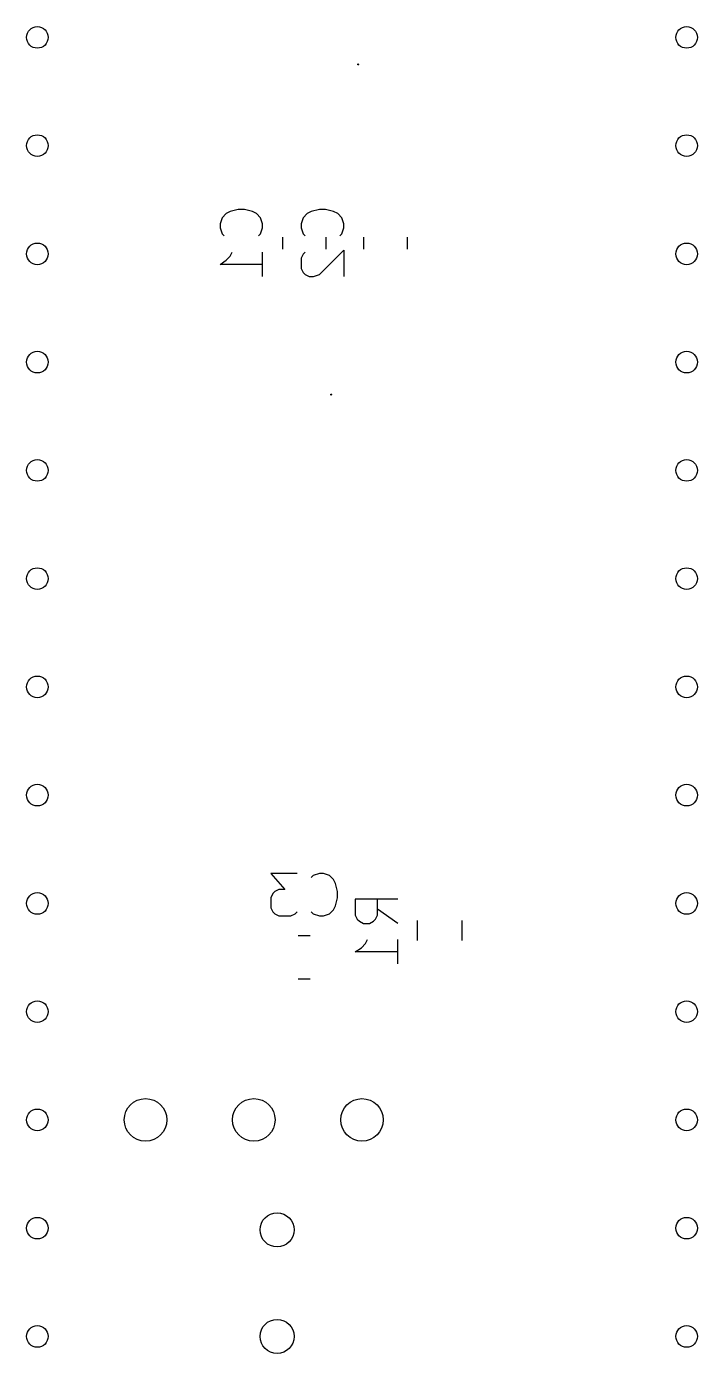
# Model space of a CAD drawing. Extents: x 1.1 to 16.9, y -32.1 to -1.
import ezdxf

# ---------------------------------------------------------------- set-up
doc = ezdxf.new("R2010")
doc.units = 0
doc.layers.add('BLACK', color=7, linetype='CONTINUOUS')
doc.layers.add('LORANGE', color=41, linetype='CONTINUOUS')

msp = doc.modelspace()

# ---------------------------------------------------------------- linework, layer by layer
at = {"layer": 'BLACK'}
for centre, radius in [((1.3575, -1.27), 0.254), ((16.5975, -1.27), 0.254), ((8.89, -1.905), 0.0127), ((1.3575, -3.81), 0.254), ((16.5975, -3.81), 0.254), ((1.3575, -6.35), 0.254), ((16.5975, -6.35), 0.254), ((1.3575, -8.89), 0.254), ((16.5975, -8.89), 0.254), ((8.255, -9.652), 0.0127), ((1.3575, -11.43), 0.254), ((16.5975, -11.43), 0.254), ((1.3575, -13.97), 0.254), ((16.5975, -13.97), 0.254), ((1.3575, -16.51), 0.254), ((16.5975, -16.51), 0.254), ((1.3575, -19.05), 0.254), ((16.5975, -19.05), 0.254), ((1.3575, -21.59), 0.254), ((16.5975, -21.59), 0.254), ((1.3575, -24.13), 0.254), ((16.5975, -24.13), 0.254), ((1.3575, -26.67), 0.254), ((3.8975, -26.67), 0.5), ((6.4375, -26.67), 0.5), ((8.9775, -26.67), 0.5), ((16.5975, -26.67), 0.254), ((6.985, -29.25), 0.4), ((1.3575, -29.21), 0.254), ((16.5975, -29.21), 0.254), ((6.985, -31.75), 0.4), ((1.3575, -31.75), 0.254), ((16.5975, -31.75), 0.254)]:
    msp.add_circle(centre, radius, dxfattribs=at)
at = {"layer": 'LORANGE', "linetype": 'CONTINUOUS'}
for p, q in [((5.692438, -5.500762), (5.644819, -5.643619)), ((5.787676, -5.405524), (5.692438, -5.500762)), ((5.882914, -5.357905), (5.787676, -5.405524)), ((6.07339, -5.310286), (5.882914, -5.357905)), ((6.216247, -5.310286), (6.07339, -5.310286)), ((6.406723, -5.357905), (6.216247, -5.310286)), ((6.501961, -5.405524), (6.406723, -5.357905)), ((6.5972, -5.500762), (6.501961, -5.405524)), ((6.644819, -5.643619), (6.5972, -5.500762)), ((7.597438, -5.500762), (7.549819, -5.643619)), ((7.692676, -5.405524), (7.597438, -5.500762)), ((7.787914, -5.357905), (7.692676, -5.405524)), ((7.97839, -5.310286), (7.787914, -5.357905)), ((8.121247, -5.310286), (7.97839, -5.310286)), ((8.311723, -5.357905), (8.121247, -5.310286)), ((8.406961, -5.405524), (8.311723, -5.357905)), ((8.5022, -5.500762), (8.406961, -5.405524)), ((8.549819, -5.643619), (8.5022, -5.500762)), ((5.644819, -5.643619), (5.644819, -5.738857)), ((5.644819, -5.738857), (5.692438, -5.881714)), ((5.692438, -5.881714), (5.740057, -5.929333)), ((6.54958, -5.929333), (6.5972, -5.881714)), ((6.5972, -5.881714), (6.644819, -5.738857)), ((6.644819, -5.738857), (6.644819, -5.643619)), ((7.549819, -5.643619), (7.549819, -5.738857)), ((7.549819, -5.738857), (7.597438, -5.881714)), ((7.597438, -5.881714), (7.645057, -5.929333)), ((8.45458, -5.929333), (8.5022, -5.881714)), ((8.5022, -5.881714), (8.549819, -5.738857)), ((8.549819, -5.738857), (8.549819, -5.643619)), ((7.11, -5.95542), (7.11, -6.23658)), ((8.13, -5.95542), (8.13, -6.23658)), ((9.015, -5.95542), (9.015, -6.23658)), ((10.035, -5.95542), (10.035, -6.23658)), ((5.644819, -6.596), (5.787676, -6.500762)), ((5.787676, -6.500762), (5.882914, -6.405524)), ((5.882914, -6.405524), (5.930533, -6.310286)), ((6.644819, -6.881714), (6.644819, -6.310286)), ((7.597438, -6.357905), (7.549819, -6.453143)), ((7.549819, -6.453143), (7.549819, -6.691238)), ((7.645057, -6.310286), (7.597438, -6.357905)), ((7.97839, -6.834095), (8.549819, -6.262667)), ((8.549819, -6.262667), (8.549819, -6.881714)), ((6.644819, -6.596), (5.644819, -6.596)), ((7.549819, -6.691238), (7.597438, -6.786476)), ((7.597438, -6.786476), (7.645057, -6.834095)), ((7.645057, -6.834095), (7.740295, -6.881714)), ((7.835533, -6.881714), (7.97839, -6.834095)), ((7.740295, -6.881714), (7.835533, -6.881714)), ((7.453332, -20.884819), (6.834285, -20.884819)), ((6.834285, -20.884819), (7.167618, -21.265771)), ((7.834285, -20.932438), (7.786666, -20.980057)), ((7.977142, -20.884819), (7.834285, -20.932438)), ((8.07238, -20.884819), (7.977142, -20.884819)), ((8.215237, -20.932438), (8.07238, -20.884819)), ((8.310475, -21.027676), (8.215237, -20.932438)), ((8.358094, -21.122914), (8.310475, -21.027676)), ((8.405713, -21.31339), (8.358094, -21.122914)), ((6.881904, -21.361009), (6.834285, -21.456247)), ((6.834285, -21.456247), (6.834285, -21.694342)), ((6.929523, -21.31339), (6.881904, -21.361009)), ((7.024761, -21.265771), (6.929523, -21.31339)), ((7.167618, -21.265771), (7.024761, -21.265771)), ((8.358094, -21.646723), (8.405713, -21.456247)), ((8.405713, -21.456247), (8.405713, -21.31339)), ((6.834285, -21.694342), (6.881904, -21.78958)), ((6.881904, -21.78958), (6.929523, -21.8372)), ((7.405713, -21.8372), (7.453332, -21.78958)), ((7.786666, -21.78958), (7.834285, -21.8372)), ((8.215237, -21.8372), (8.310475, -21.741961)), ((8.310475, -21.741961), (8.358094, -21.646723)), ((9.819819, -21.486905), (8.819819, -21.486905)), ((8.819819, -21.486905), (8.819819, -21.867857)), ((9.343628, -21.867857), (9.343628, -21.486905)), ((9.819819, -22.058333), (9.343628, -21.725)), ((6.929523, -21.8372), (7.024761, -21.884819)), ((7.024761, -21.884819), (7.310475, -21.884819)), ((7.310475, -21.884819), (7.405713, -21.8372)), ((7.834285, -21.8372), (7.977142, -21.884819)), ((7.977142, -21.884819), (8.07238, -21.884819)), ((8.07238, -21.884819), (8.215237, -21.8372)), ((8.819819, -21.867857), (8.867438, -21.963095)), ((8.867438, -21.963095), (8.915057, -22.010714)), ((8.915057, -22.010714), (9.010295, -22.058333)), ((9.010295, -22.058333), (9.153152, -22.058333)), ((9.153152, -22.058333), (9.24839, -22.010714)), ((9.24839, -22.010714), (9.296009, -21.963095)), ((9.296009, -21.963095), (9.343628, -21.867857)), ((10.2725, -21.987742), (10.2725, -22.462258)), ((11.3175, -21.987742), (11.3175, -22.462258)), ((7.76058, -22.35), (7.47942, -22.35)), ((8.819819, -22.725), (8.962676, -22.629762)), ((9.819819, -22.725), (8.819819, -22.725)), ((8.962676, -22.629762), (9.057914, -22.534524)), ((9.057914, -22.534524), (9.105533, -22.439286)), ((9.819819, -23.010714), (9.819819, -22.439286)), ((7.76058, -23.37), (7.47942, -23.37))]:
    msp.add_line(p, q, dxfattribs=at)

doc.saveas('drawing.dxf')
